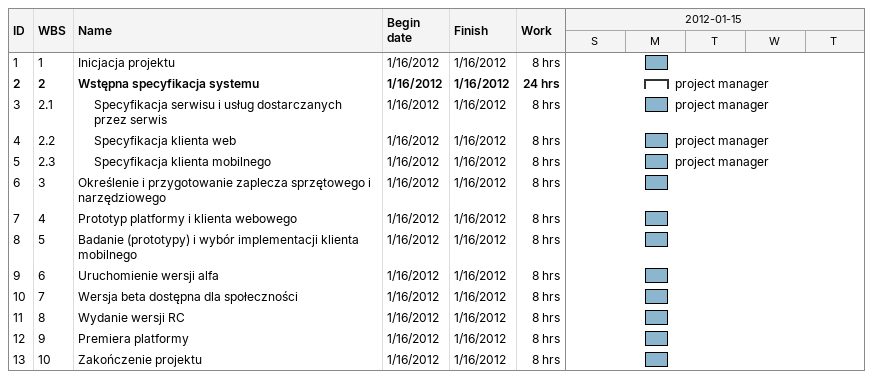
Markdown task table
| ID | WBS | Task | Start | Finish | Resources | Work (h) |
|---|---|---|---|---|---|---|
| 1 | 1 | Inicjacja projektu | 2012-01-16 | 2012-01-16 |  | 8 |
| 2 | 2 | **Wstępna specyfikacja systemu** | 2012-01-16 | 2012-01-16 | project manager | 24 |
| 3 | 2.1 | Specyfikacja serwisu i usług dostarczanych przez serwis | 2012-01-16 | 2012-01-16 | project manager | 8 |
| 4 | 2.2 | Specyfikacja klienta web | 2012-01-16 | 2012-01-16 | project manager | 8 |
| 5 | 2.3 | Specyfikacja klienta mobilnego | 2012-01-16 | 2012-01-16 | project manager | 8 |
| 6 | 3 | Określenie i przygotowanie zaplecza sprzętowego i narzędziowego | 2012-01-16 | 2012-01-16 |  | 8 |
| 7 | 4 | Prototyp platformy i klienta webowego | 2012-01-16 | 2012-01-16 |  | 8 |
| 8 | 5 | Badanie (prototypy) i wybór implementacji klienta mobilnego | 2012-01-16 | 2012-01-16 |  | 8 |
| 9 | 6 | Uruchomienie wersji alfa | 2012-01-16 | 2012-01-16 |  | 8 |
| 10 | 7 | Wersja beta dostępna dla społeczności | 2012-01-16 | 2012-01-16 |  | 8 |
| 11 | 8 | Wydanie wersji RC | 2012-01-16 | 2012-01-16 |  | 8 |
| 12 | 9 | Premiera platformy | 2012-01-16 | 2012-01-16 |  | 8 |
| 13 | 10 | Zakończenie projektu | 2012-01-16 | 2012-01-16 |  | 8 |
